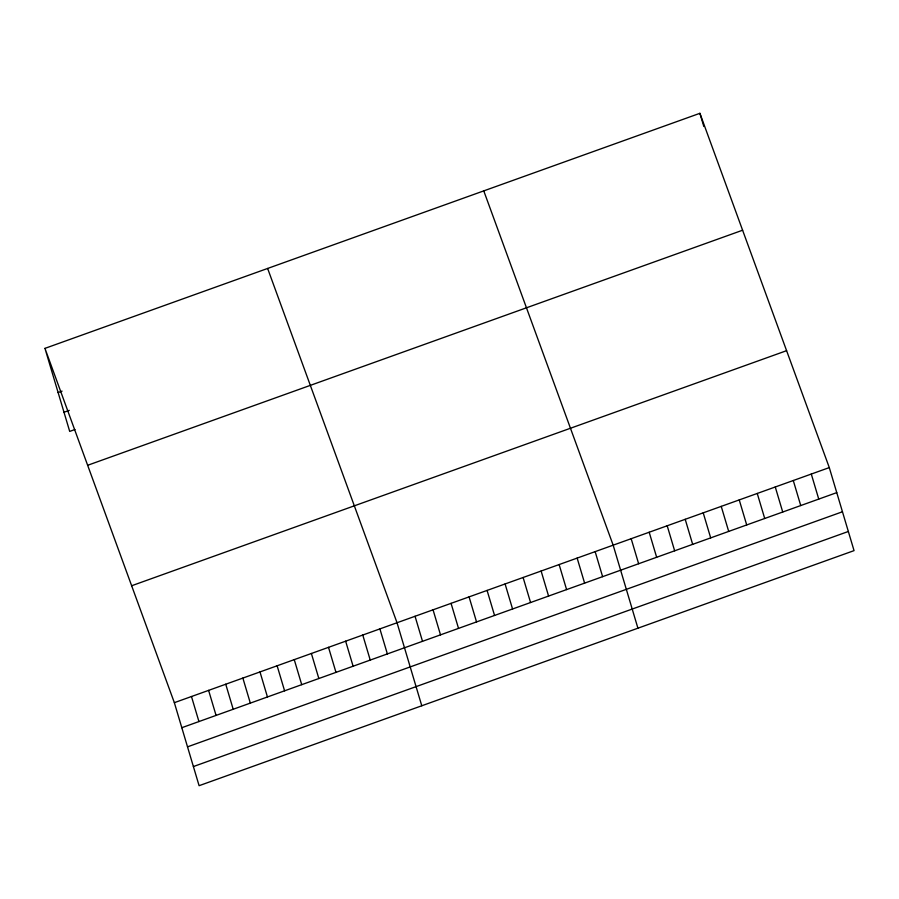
<?xml version="1.0" encoding="UTF-8"?>
<svg xmlns="http://www.w3.org/2000/svg" width="899" height="899" viewBox="0 0 899 899"><rect width="100%" height="100%" fill="white"/><g stroke="black" fill="none" stroke-linecap="round" stroke-linejoin="round"><path stroke-width="1.35" d="M44.95 348.374L699.905 113.308L829.294 467.592L854.05 550.626L199.095 785.692L174.35 702.67L44.95 348.374L69.706 431.408L74.977 429.52M58.12 392.548L62.076 391.132M63.998 412.27L69.268 410.382M87.653 465.289L742.608 230.223M131.647 585.755L786.591 350.677M174.35 702.67L829.294 467.592M181.812 727.707L836.755 492.63M187.52 746.844L842.464 511.767M193.397 766.555L848.341 531.478M483.763 190.88L613.163 545.165L637.919 628.199M267.632 268.453L397.032 622.737L421.777 705.771M811.291 474.054L818.753 499.091M699.905 113.308L703.827 126.478M793.278 480.516L800.739 505.553M775.264 486.988L782.726 512.014M757.25 493.45L764.712 518.487M739.236 499.911L746.709 524.949M721.234 506.384L728.696 531.41M703.22 512.846L710.682 537.883M685.207 519.307L692.668 544.345M667.193 525.769L674.655 550.806M649.19 532.242L656.652 557.268M631.177 538.703L638.638 563.74M595.149 551.626L602.611 576.664M577.147 558.099L584.608 583.125M559.133 564.561L566.595 589.598M541.119 571.022L548.581 596.059M523.106 577.484L530.567 602.521M505.092 583.957L512.565 608.983M487.089 590.418L494.551 615.455M469.076 596.88L476.537 621.917M451.062 603.353L458.524 628.379M433.048 609.814L440.51 634.851M415.046 616.276L422.508 641.313M379.895 628.884L387.368 653.921M362.769 635.042L370.231 660.068M345.643 641.189L353.105 666.215M328.517 647.336L335.979 672.373M311.38 653.483L318.842 678.52M294.254 659.63L301.716 684.667M277.128 665.777L284.59 690.814M259.991 671.924L267.452 696.961M242.865 678.071L250.327 703.108M225.739 684.218L233.201 709.255M208.602 690.376L216.063 715.402M191.476 696.523L198.937 721.549"/></g></svg>
